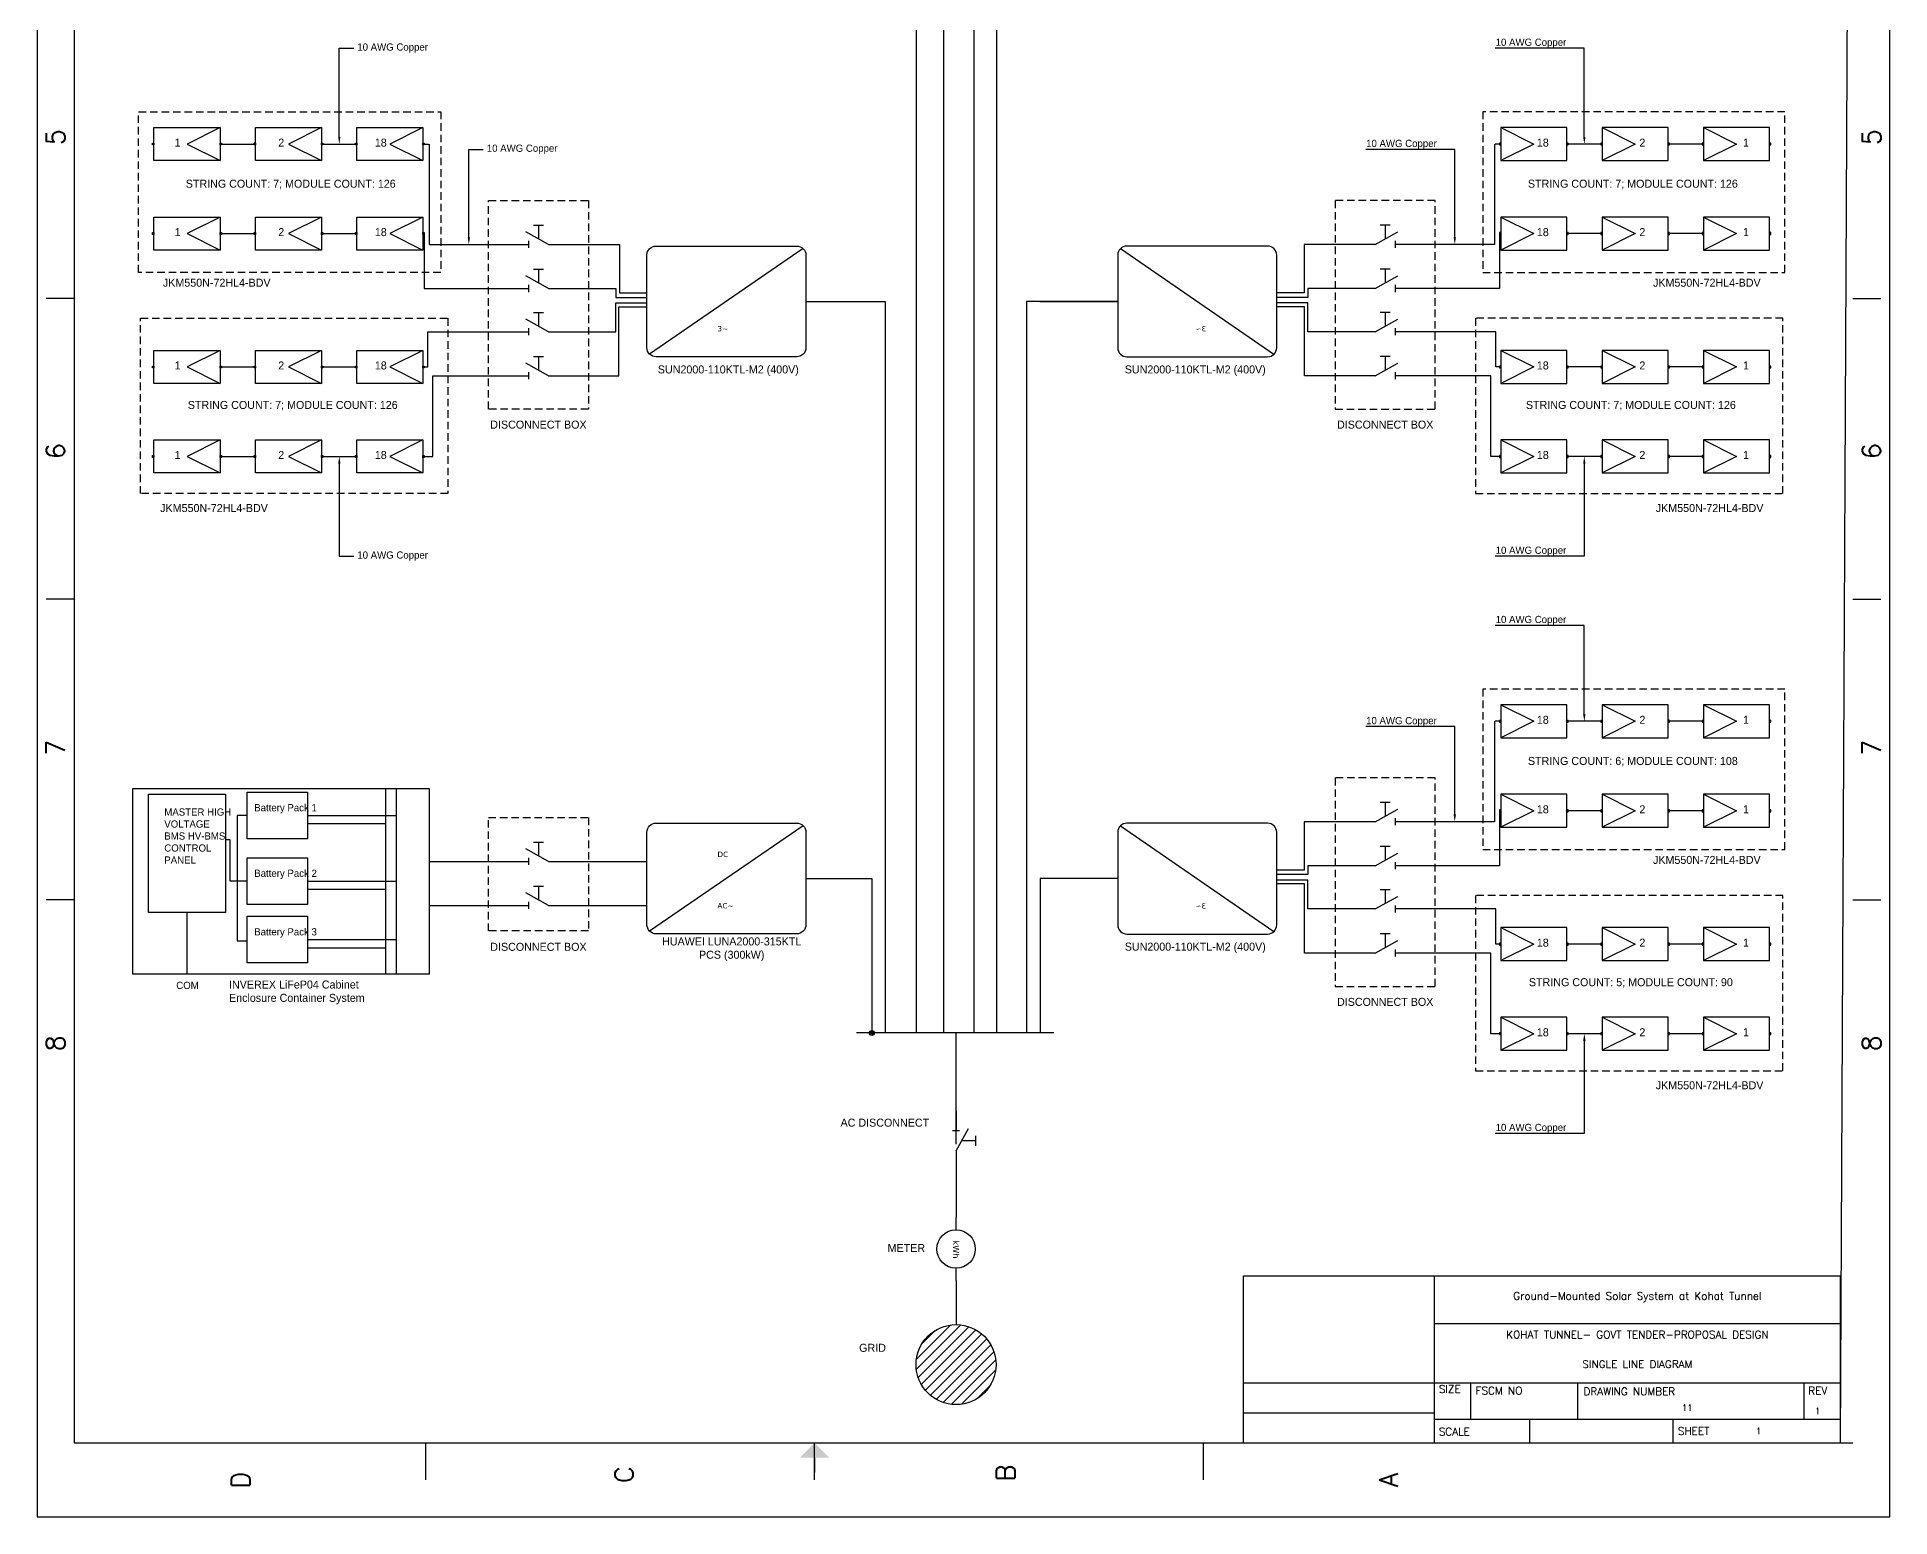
# Model space of a CAD drawing. Header units: inches. Extents: x 15.8 to 62.1, y -18.9 to 49.1.
# Drawn here: x 15.78 to 62.09, y -18.94 to 18.07 of the extents above; entities that cross this region are included whole.
import ezdxf
from ezdxf import colors
from ezdxf.entities.mleader import LeaderData, LeaderLine
from ezdxf.enums import TextEntityAlignment as Align
from ezdxf.math import Vec2, Vec3

# ---------------------------------------------------------------- set-up
doc = ezdxf.new("R2010")
doc.units = ezdxf.units.IN
doc.header["$LTSCALE"] = 1.5
doc.header["$MEASUREMENT"] = 0
doc.linetypes.add('HIDDEN2', pattern=[0.1875, 0.125, -0.0625])
for name, color, linetype in [('BLK_10AWG', 7, 'Continuous'), ('GRY_20AWG', 9, 'Continuous'), ('LOCBOX', 92, 'HIDDEN2'), ('SYMS', 7, 'Continuous'), ('TB_LABELS', 1, 'Continuous'), ('Title Block', 7, 'Continuous'), ('Viewport', 7, 'Continuous'), ('WHT_14AWG', 7, 'Continuous')]:
    doc.layers.add(name, color=color, linetype=linetype)
doc.styles.add('Roman', font='romans')
doc.styles.add('WD', font='romans.shx')
doc.styles.add('WD_IEC', font='isocp2.shx', dxfattribs={"width": 0.9, "height": 4})

# ---------------------------------------------------------------- blocks, each defined once
blk = doc.blocks.new('ANSI_border_D')
at = {"layer": 'Title Block'}
for p, q in [((15.781, 49.124), (15.781, -18.935)), ((62.09, -18.935), (62.09, 49.124)), ((16.706, 47.274), (16.706, -17.084)), ((60.852, -17.084), (61.165, 47.274)), ((16.706, 11.532), (16.012, 11.532)), ((61.165, 11.532), (61.859, 11.532)), ((16.706, 4.013), (16.012, 4.013)), ((61.165, 4.013), (61.859, 4.013)), ((16.706, -3.505), (16.012, -3.505)), ((61.165, -3.505), (61.859, -3.505)), ((16.706, -17.084), (61.165, -17.084)), ((25.497, -18.01), (25.497, -17.084)), ((35.214, -18.01), (35.214, -17.084)), ((44.93, -18.01), (44.93, -17.084)), ((15.781, -18.935), (62.09, -18.935))]:
    blk.add_line(p, q, dxfattribs=at)
at = {"layer": 'Title Block', "const_width": 0.037}
for points in [[(35.214, -17.825), (35.214, -17.455)], [(35.214, -17.825), (35.214, -17.825)]]:
    blk.add_lwpolyline(points, dxfattribs=at)
at = {"layer": 'Title Block'}
blk.add_solid([(35.584, -17.455), (34.843, -17.455), (35.214, -17.084)], dxfattribs=at)
at = {"layer": 'Title Block', "style": 'Roman'}
for s, p in [('5', (16.244, 15.569)), ('5', (61.628, 15.569)), ('6', (16.244, 7.715)), ('6', (61.628, 7.715)), ('7', (16.244, 0.301)), ('7', (61.628, 0.301)), ('8', (16.244, -7.091)), ('8', (61.628, -7.091)), ('D', (20.87, -18.01)), ('C', (30.452, -17.878)), ('B', (39.99, -17.834)), ('A', (49.557, -18.01))]:
    blk.add_text(s, height=0.463, rotation=90, dxfattribs=at).set_placement(p, align=Align.MIDDLE_CENTER)
blk = doc.blocks.new('JIC_tblock_desc_C')
for p, q in [((0, 0), (0, 1.75)), ((-6.25, 0), (0, 0))]:
    blk.add_line(p, q)
at = {"layer": 'Title Block'}
for p, q in [((-6.25, 0), (-6.25, 1.75)), ((-6.25, 1.75), (0, 1.75)), ((-4.25, 0), (-4.25, 1.75)), ((-4.25, 1.25), (0, 1.25)), ((-6.25, 0.63), (0, 0.63)), ((-3.87, 0.25), (-3.87, 0.63)), ((-2.75, 0.25), (-2.75, 0.63)), ((-0.38, 0.25), (-0.38, 0.63)), ((-6.25, 0.315), (-4.25, 0.315)), ((-4.25, 0.25), (0, 0.25)), ((-3.25, 0), (-3.25, 0.25)), ((-1.75, 0), (-1.75, 0.25))]:
    blk.add_line(p, q, dxfattribs=at)
at = {"color": 0, "style": 'Roman', "flags": 8}
for tag, p in [('FNAME', (-15.416, 6.819)), ('REVDATE', (-15.416, 4.106)), ('USER', (-15.416, 1.477))]:
    blk.add_attdef(tag, p, '', height=0.15, rotation=90, dxfattribs=at)
at = {"style": 'WD'}
for tag, p in [('PROJDESC', (-2.125, 1.5)), ('TITLE1', (-2.125, 1.095)), ('TITLE2', (-2.125, 0.785))]:
    blk.add_attdef(tag, text='', height=0.08, dxfattribs=at).set_placement(p, align=Align.CENTER)
for tag, p in [('FSCM_NO', (-3.4, 0.337)), ('DWG_NO', (-1.659, 0.337)), ('SIZE', (-4.162, 0.32)), ('REV', (-0.265, 0.303)), ('SCALE', (-3.634, 0.069)), ('SHEET', (-0.883, 0.092))]:
    blk.add_attdef(tag, p, '', height=0.065, dxfattribs=at)
at = {"style": 'WD', "flags": 1}
blk.add_attdef('WD_TB', (-5.57, 0.177), '', height=0.086, dxfattribs=at)
at = {"layer": 'TB_LABELS', "style": 'WD'}
for s, p in [('SIZE', (-4.204, 0.604)), ('FSCM NO', (-3.819, 0.588)), ('REV', (-0.336, 0.588)), ('DRAWING NUMBER', (-2.689, 0.579)), ('SCALE', (-4.204, 0.158)), ('SHEET', (-1.701, 0.164))]:
    blk.add_text(s, height=0.08, dxfattribs=at).set_placement(p, align=Align.TOP_LEFT)
blk = doc.blocks.new('PVMODULE')
at = {"color": 5}
for p, q in [((2, 1), (1, 0.5)), ((1, 0.5), (2, 0))]:
    blk.add_line(p, q, dxfattribs=at)
for points in [[(0, 1), (2, 1), (2, 0), (0, 0)], [(-0.04, 0.527), (0, 0.527), (0, 0.473), (-0.04, 0.473)], [(2, 0.527), (2.04, 0.527), (2.04, 0.473), (2, 0.473)]]:
    blk.add_lwpolyline(points, close=True, dxfattribs=at)
blk = doc.blocks.new('*U126')
at = {"layer": 'BLK_10AWG', "xscale": 0.8257813849238005, "yscale": 0.8257813849238005, "zscale": 0.8257813849238005}
blk.add_blockref('PVMODULE', (-0.845, -0.413), dxfattribs=at)
blk = doc.blocks.new('*U127')
at = {"layer": 'BLK_10AWG', "color": 0, "linetype": 'ByBlock', "lineweight": -2, "transparency": 16777216}
for p in [(0, 2.239), (2.534, 2.239), (5.068, 2.239), (0, 0), (2.534, 0), (5.068, 0)]:
    blk.add_blockref('*U126', p, dxfattribs=at)
blk = doc.blocks.new('HDS11Q65')
for p, q in [((-1.25, 4.83), (1.25, 4.83)), ((0, 4.83), (0, 1.39)), ((-7.5, 0), (-2.5, 0)), ((2.5, 0), (-3.13, 3.13)), ((-2.5, 0.88), (-2.5, -0.88)), ((2.5, 0), (7.5, 0))]:
    blk.add_line(p, q)
at = {"style": 'WD_IEC'}
for tag, p in [('INST', (-5, 10.12)), ('LOC', (-5, 7.12)), ('TAG1', (-5, 4.12)), ('RATING1', (-5, -4.16)), ('DESC1', (-5, -10.16)), ('DESC3', (-5, -16.16)), ('DESC2', (-5, -13.16))]:
    blk.add_attdef(tag, text='', height=2.5, dxfattribs=at).set_placement(p, align=Align.RIGHT)
for tag, p, height, flags in [('MFG', (2.81, 9.49), 1.5, 9), ('X2LINK', (0, 5.65), 0.32, 1), ('CAT', (2.81, 6.99), 1.5, 9), ('X4TERM01', (-7.5, 0), 0.32, 1), ('TERM01', (-7.5, 1), 2, 8), ('X8LINK', (0, 0.01), 0.32, 1), ('X1TERM02', (7.5, 0), 0.32, 1), ('ASSYCODE', (2.61, -2.75), 1, 1), ('FAMILY', (2.61, -4.25), 1, 1), ('CATDESC', (2.61, -5.75), 1, 1)]:
    blk.add_attdef(tag, p, '', height=height, dxfattribs=dict(at, flags=flags))
at = {"style": 'WD_IEC', "flags": 8}
blk.add_attdef('TERM02', text='', height=2, dxfattribs=at).set_placement((7.5, 1), align=Align.RIGHT)
at = {"lineweight": 15, "style": 'WD_IEC'}
blk.add_attdef('XREF', text='', height=2.5, dxfattribs=at).set_placement((-5, -7.16), align=Align.RIGHT)
blk = doc.blocks.new('PVINVERTER36KTL')
at = {"color": 5}
blk.add_lwpolyline([(-1.547, 1.218), (1.547, 1.218, -0.414214), (1.747, 1.018), (1.747, -1.018, -0.414214), (1.547, -1.218), (-1.547, -1.218, -0.414214), (-1.747, -1.018), (-1.747, 1.018, -0.414214)], format="xyb", close=True, dxfattribs=at)
at = {"layer": 'BLK_10AWG', "color": 5}
blk.add_line((1.688, 1.16), (-1.688, -1.16), dxfattribs=at)
at = {"layer": 'BLK_10AWG', "color": 5, "insert": (-0.198, -0.541), "char_height": 0.11697, "attachment_point": 1, "style": 'Roman'}
blk.add_mtext_dynamic_manual_height_columns('{\\fVerdana|b0|i0|c0|p34;3~}', width=0.6143, gutter_width=1, heights=[0], dxfattribs=at)
blk = doc.blocks.new('*U120')
at = {"layer": 'BLK_10AWG', "xscale": 0.8257813849238005, "yscale": 0.8257813849238005, "zscale": 0.8257813849238005}
blk.add_blockref('PVMODULE', (-0.845, -0.413), dxfattribs=at)
blk = doc.blocks.new('*U121')
at = {"layer": 'BLK_10AWG', "color": 0, "linetype": 'ByBlock', "lineweight": -2, "transparency": 16777216}
for p in [(0, 2.239), (2.534, 2.239), (5.068, 2.239), (0, 0), (2.534, 0), (5.068, 0)]:
    blk.add_blockref('*U120', p, dxfattribs=at)
blk = doc.blocks.new('3P WH METER')
at = {"layer": 'BLK_10AWG'}
for p, q in [((0, 0), (-0.311, 0)), ((1.272, 0), (0.961, 0))]:
    blk.add_line(p, q, dxfattribs=at)
blk.add_circle((0.481, 0), 0.481, dxfattribs=at)
at = {"layer": 'BLK_10AWG', "insert": (0.19, 0.077), "char_height": 0.15, "attachment_point": 1}
blk.add_mtext_dynamic_manual_height_columns('\\pxqc;{\\fVerdana|b0|i0|c0|p34;kWh}', width=0.60488, gutter_width=1, heights=[0], dxfattribs=at)
blk = doc.blocks.new('HDV1_S00390')
h = blk.add_hatch()
h.set_pattern_fill('JIS_WOOD', color=256, scale=1.25, angle=90, style=0)
h.set_pattern_definition([(135, (-5, -5), (-0.625, -0.625), [])])
h.paths.add_polyline_path([(-5, 0, 1), (5, 0, 1)])
blk.add_circle((0, 0), 5)
at = {"style": 'WD_IEC'}
for tag, height, p in [('INST', 2.5, (-3.75, 15.45)), ('LOC', 2.5, (-3.75, 12.14)), ('TAG1', 2.5, (-3.75, 8.75)), ('TERM03', 2, (-1, 6)), ('TERM01', 2, (-6, 1)), ('TERM04', 2, (-1, -8.49)), ('DESC1', 2.5, (-3.66, -11.76)), ('DESC2', 2.5, (-3.66, -15.02)), ('DESC3', 2.5, (-3.66, -18.27))]:
    blk.add_attdef(tag, text='', height=height, dxfattribs=at).set_placement(p, align=Align.RIGHT)
at = {"lineweight": 15, "style": 'WD_IEC'}
blk.add_attdef('RATING1', text='', height=2.5, dxfattribs=at).set_placement((3.75, 11.25), align=Align.TOP_LEFT)
at = {"style": 'WD_IEC', "flags": 1}
for tag, p, height in [('X2TERM03', (0, 5), 0.32), ('X4TERM01', (-5, 0), 0.32), ('X1TERM02', (5, 0), 0.32), ('X8TERM04', (0, -5), 0.32), ('MFG', (5.62, -9.98), 1.5), ('CAT', (5.62, -12.48), 1.5), ('ASSYCODE', (5.6, -14.55), 1), ('FAMILY', (5.6, -16.05), 1), ('CATDESC', (5.6, -17.55), 1)]:
    blk.add_attdef(tag, p, '', height=height, dxfattribs=at)
at = {"style": 'WD_IEC'}
blk.add_attdef('TERM02', (6, 1), '', height=2, dxfattribs=at)
at = {"lineweight": 15, "style": 'WD_IEC'}
blk.add_attdef('XREF', text='', height=2.5, dxfattribs=at).set_placement((-3.75, -21.26), align=Align.RIGHT)
blk = doc.blocks.new('*U128')
at = {"layer": 'BLK_10AWG', "xscale": 0.8257813849238005, "yscale": 0.8257813849238005, "zscale": 0.8257813849238005}
blk.add_blockref('PVMODULE', (-0.845, -0.413), dxfattribs=at)
blk = doc.blocks.new('*U130')
at = {"layer": 'BLK_10AWG', "color": 0, "linetype": 'ByBlock', "lineweight": -2, "transparency": 16777216}
for p in [(0, 2.239), (2.534, 2.239), (5.068, 2.239), (0, 0), (2.534, 0), (5.068, 0)]:
    blk.add_blockref('*U128', p, dxfattribs=at)
blk = doc.blocks.new('WDDOT')
for radius in [0.03, 0.0187, 0.00929]:
    blk.add_circle((0, 0), radius)

msp = doc.modelspace()

# ---------------------------------------------------------------- linework, layer by layer
for p, q in [((24.486, -0.718), (24.486, -5.361)), ((24.753, -0.718), (24.753, -5.361)), ((21.034, -1.394), (20.786, -1.394)), ((20.786, -1.394), (20.786, -4.528)), ((22.537, -1.394), (24.753, -1.394)), ((22.537, -1.595), (24.486, -1.595)), ((20.606, -2.006), (20.488, -2.006)), ((20.606, -3.034), (20.606, -2.006)), ((20.786, -3.034), (20.606, -3.034)), ((21.034, -3.034), (20.786, -3.034)), ((22.537, -3.034), (24.753, -3.034)), ((22.537, -3.235), (24.486, -3.235)), ((19.527, -3.819), (19.527, -5.361)), ((20.786, -4.528), (21.034, -4.528)), ((22.537, -4.498), (24.753, -4.498)), ((22.537, -4.7), (24.486, -4.7))]:
    msp.add_line(p, q)
msp.add_lwpolyline([(25.583, -5.361), (18.176, -5.361), (18.176, -0.718), (25.583, -0.718)], close=True)
at = {"color": 5}
for points in [[(18.566, -0.858), (20.488, -0.858), (20.488, -3.819), (18.566, -3.819)], [(21.034, -0.81), (22.537, -0.81), (22.537, -1.978), (21.034, -1.978)], [(21.034, -2.45), (22.537, -2.45), (22.537, -3.618), (21.034, -3.618)], [(21.034, -3.915), (22.537, -3.915), (22.537, -5.082), (21.034, -5.082)]]:
    msp.add_lwpolyline(points, close=True, dxfattribs=at)
msp.add_lwpolyline([(31.252, -1.583), (34.77, -1.583, -0.414214), (34.998, -1.81), (34.998, -4.126, -0.414214), (34.77, -4.354), (31.252, -4.354, -0.414214), (31.025, -4.126), (31.025, -1.81, -0.414214)], format="xyb", close=True, dxfattribs=at)
at = {"layer": 'BLK_10AWG', "color": 7}
for p, q in [((20.355, 15.396), (21.22, 15.396)), ((21.22, 15.396), (21.22, 15.437)), ((22.888, 15.396), (23.781, 15.396)), ((54.898, 15.396), (54.005, 15.396)), ((56.567, 15.396), (56.567, 15.437)), ((57.432, 15.396), (56.567, 15.396)), ((20.355, 13.158), (21.22, 13.158)), ((21.22, 13.158), (21.22, 13.188)), ((22.888, 13.158), (23.781, 13.158)), ((54.898, 13.158), (54.005, 13.158)), ((56.567, 13.158), (56.567, 13.188)), ((57.432, 13.158), (56.567, 13.158)), ((25.455, 11.784), (27.562, 11.784)), ((52.332, 11.784), (50.225, 11.784)), ((20.355, 9.823), (21.22, 9.823)), ((22.888, 9.823), (23.781, 9.823)), ((54.898, 9.823), (54.005, 9.823)), ((57.432, 9.823), (56.567, 9.823)), ((25.675, 9.601), (27.562, 9.601)), ((52.112, 9.601), (50.225, 9.601)), ((20.355, 7.584), (21.22, 7.584)), ((22.888, 7.584), (23.781, 7.584)), ((54.898, 7.584), (54.005, 7.584)), ((57.432, 7.584), (56.567, 7.584)), ((54.898, 0.962), (54.005, 0.962)), ((56.567, 0.962), (56.567, 1.003)), ((57.432, 0.962), (56.567, 0.962)), ((54.898, -1.277), (54.005, -1.277)), ((56.567, -1.277), (56.567, -1.246)), ((57.432, -1.277), (56.567, -1.277)), ((52.332, -2.65), (50.225, -2.65)), ((25.583, -3.644), (27.562, -3.644)), ((54.898, -4.611), (54.005, -4.611)), ((57.432, -4.611), (56.567, -4.611)), ((52.112, -4.833), (50.225, -4.833)), ((54.898, -6.85), (54.005, -6.85)), ((57.432, -6.85), (56.567, -6.85)), ((38.75, -9.61), (38.75, -8.783))]:
    msp.add_line(p, q, dxfattribs=at)
at = {"layer": 'BLK_10AWG'}
for p, q in [((25.455, 15.396), (25.565, 15.396)), ((25.582, 15.396), (25.582, 13.186)), ((52.204, 15.396), (52.204, 13.186)), ((52.332, 15.396), (52.222, 15.396)), ((25.455, 13.158), (25.455, 11.784)), ((25.582, 13.186), (25.582, 12.885)), ((52.204, 13.186), (52.204, 12.885)), ((52.332, 13.158), (52.332, 11.784)), ((25.582, 12.885), (27.562, 12.885)), ((29.062, 12.885), (29.947, 12.885)), ((29.947, 12.885), (30.335, 12.885)), ((30.335, 12.885), (30.335, 11.674)), ((47.84, 12.885), (47.451, 12.885)), ((47.451, 12.885), (47.451, 11.674)), ((48.725, 12.885), (47.84, 12.885)), ((52.204, 12.885), (50.225, 12.885)), ((29.062, 11.784), (30.247, 11.784)), ((30.247, 11.784), (30.247, 11.562)), ((30.335, 11.674), (31.025, 11.674)), ((47.451, 11.674), (46.762, 11.674)), ((48.725, 11.784), (47.54, 11.784)), ((47.54, 11.784), (47.54, 11.562)), ((30.243, 10.702), (30.243, 11.425)), ((30.243, 11.425), (31.025, 11.425)), ((30.247, 11.562), (31.025, 11.562)), ((30.325, 9.601), (30.325, 11.327)), ((30.325, 11.327), (31.025, 11.327)), ((40.843, 11.461), (42.792, 11.461)), ((47.54, 11.562), (46.762, 11.562)), ((47.544, 11.425), (46.762, 11.425)), ((47.462, 11.327), (46.762, 11.327)), ((47.462, 9.601), (47.462, 11.327)), ((47.544, 10.702), (47.544, 11.425)), ((25.545, 10.508), (25.545, 10.702)), ((25.545, 10.702), (27.562, 10.702)), ((29.062, 10.702), (30.243, 10.702)), ((48.725, 10.702), (47.544, 10.702)), ((52.242, 10.702), (50.225, 10.702)), ((52.242, 10.508), (52.242, 10.702)), ((25.545, 9.823), (25.545, 10.508)), ((52.242, 9.823), (52.242, 10.508)), ((25.455, 9.823), (25.545, 9.823)), ((52.332, 9.823), (52.242, 9.823)), ((25.675, 9.438), (25.675, 9.601)), ((25.675, 7.584), (25.675, 9.438)), ((29.062, 9.601), (30.325, 9.601)), ((48.725, 9.601), (47.462, 9.601)), ((52.112, 9.438), (52.112, 9.601)), ((52.112, 7.584), (52.112, 9.438)), ((25.455, 7.584), (25.675, 7.584)), ((52.332, 7.584), (52.112, 7.584)), ((52.204, 0.962), (52.204, -1.248)), ((52.332, 0.962), (52.222, 0.962)), ((52.204, -1.248), (52.204, -1.549)), ((52.332, -1.277), (52.332, -2.65)), ((47.84, -1.549), (47.451, -1.549)), ((47.451, -1.549), (47.451, -2.76)), ((48.725, -1.549), (47.84, -1.549)), ((52.204, -1.549), (50.225, -1.549)), ((25.582, -2.543), (27.562, -2.543)), ((47.451, -2.76), (46.762, -2.76)), ((48.725, -2.65), (47.54, -2.65)), ((47.54, -2.65), (47.54, -2.872)), ((47.54, -2.872), (46.762, -2.872)), ((47.544, -3.009), (46.762, -3.009)), ((47.462, -3.107), (46.762, -3.107)), ((47.462, -4.833), (47.462, -3.107)), ((47.544, -3.732), (47.544, -3.009)), ((48.725, -3.732), (47.544, -3.732)), ((52.242, -3.732), (50.225, -3.732)), ((52.242, -3.926), (52.242, -3.732)), ((52.242, -4.611), (52.242, -3.926)), ((52.332, -4.611), (52.242, -4.611)), ((48.725, -4.833), (47.462, -4.833)), ((52.112, -4.997), (52.112, -4.833)), ((52.112, -6.85), (52.112, -4.997)), ((52.332, -6.85), (52.112, -6.85))]:
    msp.add_line(p, q, dxfattribs=at)
at = {"layer": 'BLK_10AWG', "color": 5}
msp.add_line((34.931, -1.65), (31.091, -4.287), dxfattribs=at)
at = {"layer": 'GRY_20AWG', "color": 7}
for p, q in [((38.75, -10.283), (38.75, -11.445)), ((38.75, -13.026), (38.75, -14.125))]:
    msp.add_line(p, q, dxfattribs=at)
at = {"layer": 'LOCBOX', "color": 7}
for points in [[(18.32, 16.202), (25.872, 16.202), (25.872, 12.188), (18.32, 12.188)], [(59.467, 16.202), (51.915, 16.202), (51.915, 12.188), (59.467, 12.188)], [(27.064, 13.981), (29.56, 13.981), (29.56, 8.767), (27.064, 8.767)], [(50.723, 13.981), (48.226, 13.981), (48.226, 8.767), (50.723, 8.767)], [(18.37, 11.039), (26.05, 11.039), (26.05, 6.656), (18.37, 6.656)], [(59.417, 11.039), (51.736, 11.039), (51.736, 6.656), (59.417, 6.656)], [(59.467, 1.768), (51.915, 1.768), (51.915, -2.246), (59.467, -2.246)], [(50.723, -0.453), (48.226, -0.453), (48.226, -5.668), (50.723, -5.668)], [(27.063, -1.447), (29.56, -1.447), (29.56, -4.282), (27.063, -4.282)], [(59.417, -3.395), (51.736, -3.395), (51.736, -7.779), (59.417, -7.779)]]:
    msp.add_lwpolyline(points, close=True, dxfattribs=at)
at = {"layer": 'WHT_14AWG'}
for p, q in [((38.433, 38.696), (38.433, -6.833)), ((39.191, 38.696), (39.191, -6.833)), ((37.754, 25.198), (37.754, -6.833)), ((39.759, 25.198), (39.759, -6.833)), ((34.998, 11.461), (36.976, 11.461)), ((36.976, 11.461), (36.976, -6.833)), ((42.789, 11.461), (40.509, 11.461)), ((40.509, 11.461), (40.509, -6.833)), ((29.062, -2.543), (31.025, -2.543)), ((34.998, -2.968), (36.644, -2.968)), ((36.644, -2.968), (36.644, -6.833)), ((42.789, -2.968), (40.855, -2.968)), ((40.855, -2.968), (40.855, -6.833)), ((29.062, -3.644), (31.025, -3.644)), ((41.191, -6.833), (36.26, -6.833))]:
    msp.add_line(p, q, dxfattribs=at)
at = {"layer": 'WHT_14AWG', "color": 7}
msp.add_line((38.75, -8.783), (38.75, -6.833), dxfattribs=at)

# ---------------------------------------------------------------- block references
ref = msp.add_blockref('JIC_tblock_desc_C', (60.852, -17.084), dxfattribs=dict(xscale=2.387569441947234, yscale=2.387569441947234, zscale=2.387569441947234))
ref.add_attrib('SHEET', '1', (58.744, -16.864), dxfattribs={"height": 0.155, "style": 'WD'})
ref.add_attrib('REV', '1', (60.219, -16.361), dxfattribs={"height": 0.155, "style": 'WD'})
ref.add_attrib('DWG_NO', '11', (56.891, -16.281), dxfattribs={"height": 0.1552, "style": 'WD'})
ref.add_attrib('TITLE2', 'SINGLE LINE DIAGRAM', dxfattribs={"height": 0.19101, "style": 'WD'}).set_placement((55.778, -15.21), align=Align.CENTER)
ref.add_attrib('TITLE1', 'KOHAT TUNNEL- GOVT TENDER-PROPOSAL DESIGN', dxfattribs={"height": 0.19101, "style": 'WD'}).set_placement((55.778, -14.47), align=Align.CENTER)
ref.add_attrib('PROJDESC', 'Ground-Mounted Solar System at Kohat Tunnel', dxfattribs={"height": 0.19101, "style": 'WD'}).set_placement((55.778, -13.503), align=Align.CENTER)
at = {"layer": 'BLK_10AWG', "yscale": 0.8257813849238005, "zscale": 0.8257813849238005}
for p, xscale in [((18.703, 14.983), 0.8257813849238005), ((21.237, 14.983), 0.8257813849238005), ((23.771, 14.983), 0.8257813849238005), ((54.016, 14.983), -0.8257813849238005), ((56.55, 14.983), -0.8257813849238005), ((59.084, 14.983), -0.8257813849238005), ((18.703, 12.745), 0.8257813849238005), ((21.237, 12.745), 0.8257813849238005), ((23.771, 12.745), 0.8257813849238005), ((54.016, 12.745), -0.8257813849238005), ((56.55, 12.745), -0.8257813849238005), ((59.084, 12.745), -0.8257813849238005), ((54.016, 0.549), -0.8257813849238005), ((56.55, 0.549), -0.8257813849238005), ((59.084, 0.549), -0.8257813849238005), ((54.016, -1.69), -0.8257813849238005), ((56.55, -1.69), -0.8257813849238005), ((59.084, -1.69), -0.8257813849238005)]:
    msp.add_blockref('PVMODULE', p, dxfattribs=dict(at, xscale=xscale))
at = {"layer": 'BLK_10AWG', "color": 7, "yscale": 1.137238908983889, "zscale": 1.137238908983889}
for p, xscale in [((33.011, 11.461), 1.137238908983889), ((44.776, 11.461), -1.137238908983889), ((44.776, -2.973), -1.137238908983889)]:
    msp.add_blockref('PVINVERTER36KTL', p, dxfattribs=dict(at, xscale=xscale))
at = {"layer": 'BLK_10AWG', "color": 7}
msp.add_blockref('*U127', (19.548, 7.584), dxfattribs=at)
at = {"layer": 'BLK_10AWG', "color": 7, "xscale": -1}
for name, p in [('*U121', (58.239, 7.584)), ('*U130', (58.239, -6.85))]:
    msp.add_blockref(name, p, dxfattribs=at)
at = {"layer": 'BLK_10AWG', "color": 0, "rotation": 270}
for name, p, xscale, yscale, zscale in [('HDS11Q65', (38.75, -9.533), 0.09999999999999984, 0.09999999999999984, 0.09999999999999984), ('HDV1_S00390', (38.75, -15.125), 0.2, 0.2, 0.2)]:
    msp.add_blockref(name, p, dxfattribs=dict(at, xscale=xscale, yscale=yscale, zscale=zscale))
msp.add_blockref('3P WH METER', (38.75, -11.754), dxfattribs=at)
at = {"layer": 'SYMS', "color": 7, "yscale": 0.1, "zscale": 0.1}
for p, xscale in [((28.312, 12.885), 0.1), ((49.475, 12.885), -0.1), ((28.312, 11.784), 0.1), ((49.475, 11.784), -0.1), ((28.312, 10.702), 0.1), ((49.475, 10.702), -0.1), ((28.312, 9.601), 0.1), ((49.475, 9.601), -0.1), ((49.475, -1.549), -0.1), ((28.312, -2.543), 0.1), ((49.475, -2.65), -0.1), ((28.312, -3.644), 0.1), ((49.475, -3.732), -0.1), ((49.475, -4.833), -0.1)]:
    msp.add_blockref('HDS11Q65', p, dxfattribs=dict(at, xscale=xscale))
at = {"layer": 'SYMS', "xscale": 2, "yscale": 2, "zscale": 2}
msp.add_blockref('WDDOT', (36.644, -6.833), dxfattribs=at)
at = {"layer": 'Viewport'}
msp.add_blockref('ANSI_border_D', (0, 0), dxfattribs=at)

# ---------------------------------------------------------------- texts
at = {"color": 1, "attachment_point": 1}
for s, insert, char_height, width in [('MASTER HIGH VOLTAGE BMS HV-BMS CONTROL PANEL', (18.961, -1.217), 0.18, 1.68634), ('Battery Pack 1', (21.209, -1.109), 0.18, 1.58317), ('Battery Pack 2', (21.209, -2.749), 0.18, 1.58317), ('Battery Pack 3', (21.209, -4.213), 0.18, 1.58317), ('\\pxqc;HUAWEI LUNA2000-315KTL\\PPCS (300kW)', (30.955, -4.443), 0.2, 4.375)]:
    msp.add_mtext(s, dxfattribs=dict(at, insert=insert, char_height=char_height, width=width))
at = {"insert": (19.26, -5.552), "char_height": 0.18, "width": 1.58317, "attachment_point": 1}
msp.add_mtext('COM', dxfattribs=at)
at = {"layer": 'BLK_10AWG', "color": 1, "char_height": 0.2}
for s, insert, attachment_point in [('1', (19.22, 15.532), 1), ('2', (21.809, 15.532), 1), ('18', (24.223, 15.532), 1), ('18', (53.563, 15.532), 3), ('2', (55.977, 15.532), 3), ('1', (58.567, 15.532), 3), ('1', (19.22, 13.294), 1), ('2', (21.809, 13.294), 1), ('18', (24.223, 13.294), 1), ('18', (53.563, 13.294), 3), ('2', (55.977, 13.294), 3), ('1', (58.567, 13.294), 3), ('1', (19.22, 9.959), 1), ('2', (21.809, 9.959), 1), ('18', (24.223, 9.959), 1), ('18', (53.563, 9.959), 3), ('2', (55.977, 9.959), 3), ('1', (58.567, 9.959), 3), ('1', (19.22, 7.721), 1), ('2', (21.809, 7.721), 1), ('18', (24.223, 7.721), 1), ('18', (53.563, 7.721), 3), ('2', (55.977, 7.721), 3), ('1', (58.567, 7.721), 3), ('18', (53.563, 1.098), 3), ('2', (55.977, 1.098), 3), ('1', (58.567, 1.098), 3), ('18', (53.563, -1.14), 3), ('2', (55.977, -1.14), 3), ('1', (58.567, -1.14), 3), ('18', (53.563, -4.475), 3), ('2', (55.977, -4.475), 3), ('1', (58.567, -4.475), 3), ('18', (53.563, -6.714), 3), ('2', (55.977, -6.714), 3), ('1', (58.567, -6.714), 3)]:
    msp.add_mtext_dynamic_manual_height_columns(s, width=0.48674, gutter_width=1, heights=[0], dxfattribs=dict(at, insert=insert, attachment_point=attachment_point))
at = {"layer": 'BLK_10AWG', "color": 5, "char_height": 0.13302, "attachment_point": 1, "style": 'Roman'}
for s, insert in [('{\\fVerdana|b0|i0|c0|p34;DC}', (32.786, -2.299)), ('{\\fVerdana|b0|i0|c0|p34;AC~}', (32.786, -3.584))]:
    msp.add_mtext_dynamic_manual_height_columns(s, width=0.6143, gutter_width=1, heights=[0], dxfattribs=dict(at, insert=insert))
at = {"layer": 'LOCBOX', "color": 1}
for s, p in [('STRING COUNT: 7; MODULE COUNT: 126', (22.121, 14.244)), ('STRING COUNT: 7; MODULE COUNT: 126', (55.665, 14.244)), ('JKM550N-72HL4-BDV', (20.272, 11.769)), ('JKM550N-72HL4-BDV', (57.514, 11.769)), ('SUN2000-110KTL-M2 (400V)', (33.058, 9.6)), ('SUN2000-110KTL-M2 (400V)', (44.728, 9.6)), ('STRING COUNT: 7; MODULE COUNT: 126', (22.171, 8.712)), ('STRING COUNT: 7; MODULE COUNT: 126', (55.615, 8.712)), ('DISCONNECT BOX', (28.312, 8.22)), ('DISCONNECT BOX', (49.475, 8.22)), ('JKM550N-72HL4-BDV', (20.204, 6.134)), ('JKM550N-72HL4-BDV', (57.583, 6.134)), ('STRING COUNT: 6; MODULE COUNT: 108', (55.665, -0.19)), ('JKM550N-72HL4-BDV', (57.514, -2.665)), ('DISCONNECT BOX', (28.312, -4.838)), ('SUN2000-110KTL-M2 (400V)', (44.728, -4.834)), ('STRING COUNT: 5; MODULE COUNT: 90', (55.615, -5.723)), ('DISCONNECT BOX', (49.475, -6.215)), ('JKM550N-72HL4-BDV', (57.583, -8.3)), ('AC DISCONNECT', (36.97, -9.235)), ('METER', (37.507, -12.369)), ('GRID', (36.662, -14.865))]:
    msp.add_text(s, height=0.2, dxfattribs=at).set_placement(p, align=Align.BOTTOM_CENTER)
at = {"layer": 'LOCBOX', "color": 1, "insert": (20.579, -5.521), "char_height": 0.2, "width": 3.77404, "attachment_point": 1}
msp.add_mtext('INVEREX LiFeP04 Cabinet Enclosure Container System', dxfattribs=at)

# ---------------------------------------------------------------- leaders
at = {"color": 1}
ml = msp.add_multileader_mtext('Standard', dxfattribs=at)
ml.set_content('10 AWG Copper', color=1)
ml.set_leader_properties()
ml.build(insert=Vec2(0, 0))
ml.multileader.update_dxf_attribs({"text_right_attachment_type": 6, "dogleg_length": 0.36, "arrow_head_size": 0.18})
ctx = ml.context
ctx.base_point, ctx.char_height, ctx.arrow_head_size, ctx.landing_gap_size, ctx.plane_origin = Vec3(23.695, 17.792), 0.18, 0.18, 0.09, Vec3(23.335, 15.396)
ctx.right_attachment = 6
notes = []
notes.append((ctx, [(0, (1, 1, 0), (23.335, 17.792), (1, 0), 0.36, [(0, [(23.335, 15.396)], 0, [])])]))
ctx.mtext.insert, ctx.mtext.flow_direction = Vec3(23.785, 17.912), 5
ml = msp.add_multileader_mtext('Standard', dxfattribs=at)
ml.set_content('10 AWG Copper', color=1)
ml.set_leader_properties()
ml.build(insert=Vec2(0, 0))
ml.multileader.update_dxf_attribs({"text_right_attachment_type": 6, "dogleg_length": 0.36, "arrow_head_size": 0.18})
ctx = ml.context
ctx.base_point, ctx.char_height, ctx.arrow_head_size, ctx.landing_gap_size, ctx.plane_origin = Vec3(51.662, 17.912), 0.18, 0.18, 0.09, Vec3(54.452, 15.396)
ctx.right_attachment, ctx.text_align_type = 6, 2
notes.append((ctx, [(0, (1, 1, 0), (54.452, 17.792), (-1, 0), 0.36, [(0, [(54.452, 15.396)], 0, [])])]))
ctx.mtext.insert, ctx.mtext.alignment, ctx.mtext.flow_direction = Vec3(54.002, 18.032), 3, 5
ml = msp.add_multileader_mtext('Standard', dxfattribs=at)
ml.set_content('10 AWG Copper', color=1)
ml.set_leader_properties()
ml.build(insert=Vec2(0, 0))
ml.multileader.update_dxf_attribs({"text_right_attachment_type": 6, "dogleg_length": 0.36, "arrow_head_size": 0.18})
ctx = ml.context
ctx.base_point, ctx.char_height, ctx.arrow_head_size, ctx.landing_gap_size, ctx.plane_origin = Vec3(26.932, 15.262), 0.18, 0.18, 0.09, Vec3(26.572, 12.885)
ctx.right_attachment = 6
notes.append((ctx, [(0, (1, 1, 0), (26.572, 15.262), (1, 0), 0.36, [(0, [(26.572, 12.885)], 0, [])])]))
ctx.mtext.insert, ctx.mtext.flow_direction = Vec3(27.022, 15.382), 5
ml = msp.add_multileader_mtext('Standard', dxfattribs=at)
ml.set_content('10 AWG Copper', color=1)
ml.set_leader_properties()
ml.build(insert=Vec2(0, 0))
ml.multileader.update_dxf_attribs({"text_right_attachment_type": 6, "dogleg_length": 0.36, "arrow_head_size": 0.18})
ctx = ml.context
ctx.base_point, ctx.char_height, ctx.arrow_head_size, ctx.landing_gap_size, ctx.plane_origin = Vec3(48.424, 15.382), 0.18, 0.18, 0.09, Vec3(51.214, 12.885)
ctx.right_attachment, ctx.text_align_type = 6, 2
notes.append((ctx, [(0, (1, 1, 0), (51.214, 15.262), (-1, 0), 0.36, [(0, [(51.214, 12.885)], 0, [])])]))
ctx.mtext.insert, ctx.mtext.alignment, ctx.mtext.flow_direction = Vec3(50.764, 15.502), 3, 5
ml = msp.add_multileader_mtext('Standard', dxfattribs=at)
ml.set_content('10 AWG Copper', color=1)
ml.set_leader_properties()
ml.build(insert=Vec2(0, 0))
ml.multileader.update_dxf_attribs({"text_right_attachment_type": 6, "dogleg_length": 0.36, "arrow_head_size": 0.18})
ctx = ml.context
ctx.base_point, ctx.char_height, ctx.arrow_head_size, ctx.landing_gap_size, ctx.plane_origin = Vec3(23.695, 5.089), 0.18, 0.18, 0.09, Vec3(23.335, 7.584)
ctx.right_attachment = 6
notes.append((ctx, [(0, (1, 1, 0), (23.335, 5.089), (1, 0), 0.36, [(0, [(23.335, 7.584)], 0, [])])]))
ctx.mtext.insert, ctx.mtext.flow_direction = Vec3(23.785, 5.209), 5
ml = msp.add_multileader_mtext('Standard', dxfattribs=at)
ml.set_content('10 AWG Copper', color=1)
ml.set_leader_properties()
ml.build(insert=Vec2(0, 0))
ml.multileader.update_dxf_attribs({"text_right_attachment_type": 6, "dogleg_length": 0.36, "arrow_head_size": 0.18})
ctx = ml.context
ctx.base_point, ctx.char_height, ctx.arrow_head_size, ctx.landing_gap_size, ctx.plane_origin = Vec3(51.662, 5.209), 0.18, 0.18, 0.09, Vec3(54.452, 7.584)
ctx.right_attachment, ctx.text_align_type = 6, 2
notes.append((ctx, [(0, (1, 1, 0), (54.452, 5.089), (-1, 0), 0.36, [(0, [(54.452, 7.584)], 0, [])])]))
ctx.mtext.insert, ctx.mtext.alignment, ctx.mtext.flow_direction = Vec3(54.002, 5.329), 3, 5
ml = msp.add_multileader_mtext('Standard', dxfattribs=at)
ml.set_content('10 AWG Copper', color=1)
ml.set_leader_properties()
ml.build(insert=Vec2(0, 0))
ml.multileader.update_dxf_attribs({"text_right_attachment_type": 6, "dogleg_length": 0.36, "arrow_head_size": 0.18})
ctx = ml.context
ctx.base_point, ctx.char_height, ctx.arrow_head_size, ctx.landing_gap_size, ctx.plane_origin = Vec3(51.662, 3.478), 0.18, 0.18, 0.09, Vec3(54.452, 0.962)
ctx.right_attachment, ctx.text_align_type = 6, 2
notes.append((ctx, [(0, (1, 1, 0), (54.452, 3.358), (-1, 0), 0.36, [(0, [(54.452, 0.962)], 0, [])])]))
ctx.mtext.insert, ctx.mtext.alignment, ctx.mtext.flow_direction = Vec3(54.002, 3.598), 3, 5
ml = msp.add_multileader_mtext('Standard', dxfattribs=at)
ml.set_content('10 AWG Copper', color=1)
ml.set_leader_properties()
ml.build(insert=Vec2(0, 0))
ml.multileader.update_dxf_attribs({"text_right_attachment_type": 6, "dogleg_length": 0.36, "arrow_head_size": 0.18})
ctx = ml.context
ctx.base_point, ctx.char_height, ctx.arrow_head_size, ctx.landing_gap_size, ctx.plane_origin = Vec3(48.424, 0.948), 0.18, 0.18, 0.09, Vec3(51.214, -1.549)
ctx.right_attachment, ctx.text_align_type = 6, 2
notes.append((ctx, [(0, (1, 1, 0), (51.214, 0.828), (-1, 0), 0.36, [(0, [(51.214, -1.549)], 0, [])])]))
ctx.mtext.insert, ctx.mtext.alignment, ctx.mtext.flow_direction = Vec3(50.764, 1.068), 3, 5
ml = msp.add_multileader_mtext('Standard', dxfattribs=at)
ml.set_content('10 AWG Copper', color=1)
ml.set_leader_properties()
ml.build(insert=Vec2(0, 0))
ml.multileader.update_dxf_attribs({"text_right_attachment_type": 6, "dogleg_length": 0.36, "arrow_head_size": 0.18})
ctx = ml.context
ctx.base_point, ctx.char_height, ctx.arrow_head_size, ctx.landing_gap_size, ctx.plane_origin = Vec3(51.662, -9.225), 0.18, 0.18, 0.09, Vec3(54.452, -6.85)
ctx.right_attachment, ctx.text_align_type = 6, 2
notes.append((ctx, [(0, (1, 1, 0), (54.452, -9.345), (-1, 0), 0.36, [(0, [(54.452, -6.85)], 0, [])])]))
ctx.mtext.insert, ctx.mtext.alignment, ctx.mtext.flow_direction = Vec3(54.002, -9.105), 3, 5
for ctx, leaders in notes:
    for number, flags, end, landing, length, lines in leaders:
        leader = LeaderData()
        leader.index, (leader.has_last_leader_line, leader.has_dogleg_vector, leader.attachment_direction) = number, flags
        leader.last_leader_point, leader.dogleg_vector, leader.dogleg_length = Vec3(end), Vec3(landing), length
        for number, points, colour, breaks in lines:
            line = LeaderLine()
            line.index, line.vertices, line.color, line.breaks = number, Vec3.list(points), colors.encode_raw_color(colour), breaks
            leader.lines.append(line)
        ctx.leaders.append(leader)

doc.saveas('drawing.dxf')
